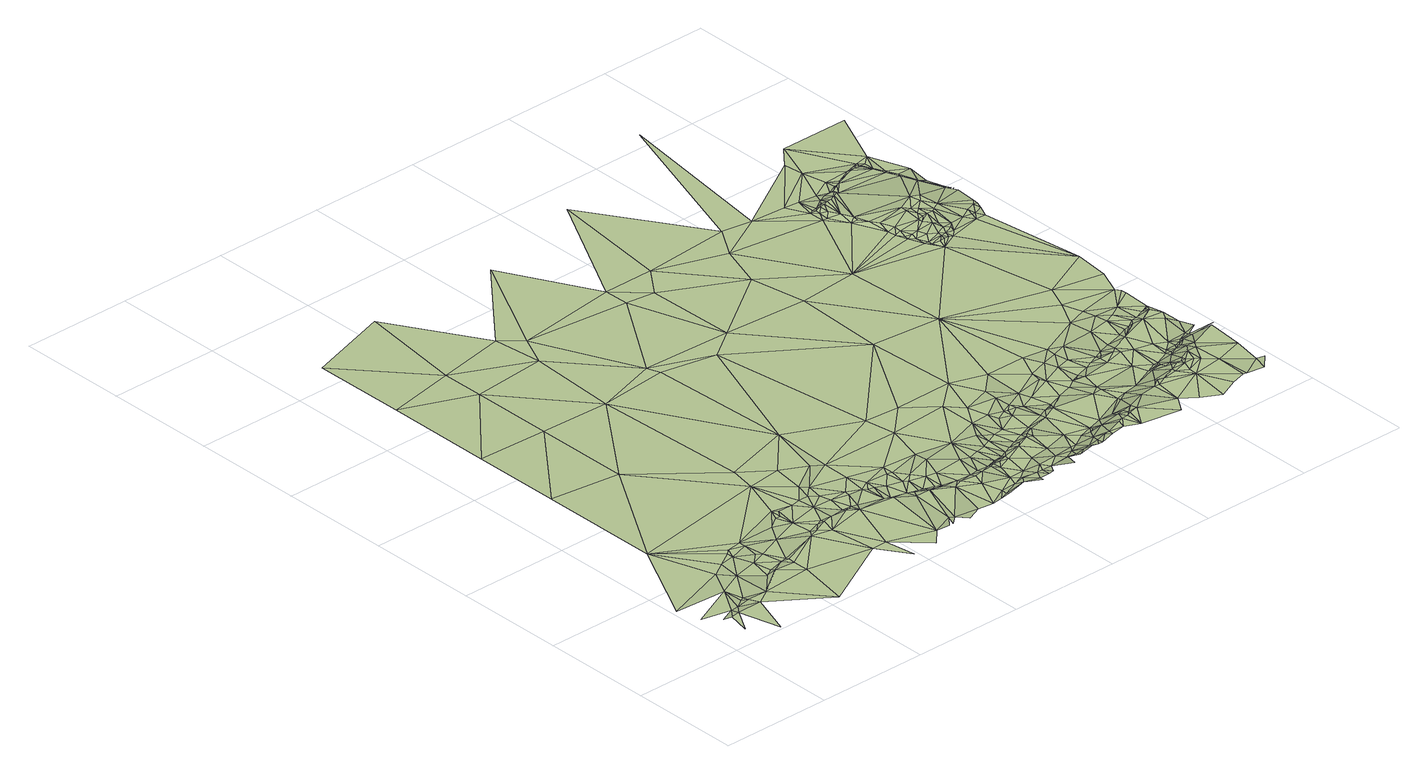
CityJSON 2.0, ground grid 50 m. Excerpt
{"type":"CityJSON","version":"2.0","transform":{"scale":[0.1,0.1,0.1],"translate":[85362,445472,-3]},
"CityObjects":{
"terrain1":{"type":"TINRelief","geometry":[{"type":"CompositeSurface","lod":"1","boundaries":[[[0,1,2]],[[3,2,4]],[[1,4,2]],[[5,6,4]],[[1,7,4]],[[8,9,1]],[[9,7,1]],[[5,4,7]],[[5,10,11]],[[12,13,7]],[[11,10,14]],[[13,5,7]],[[9,12,7]],[[15,13,12]],[[15,5,13]],[[9,16,12]],[[16,15,12]],[[15,17,5]],[[16,17,15]],[[17,10,5]],[[9,18,16]],[[19,14,10]],[[17,19,10]],[[16,20,17]],[[21,14,19]],[[17,22,19]],[[16,23,20]],[[24,14,21]],[[16,18,25]],[[20,26,17]],[[17,26,22]],[[21,19,22]],[[16,25,23]],[[27,14,24]],[[28,20,23]],[[28,26,20]],[[24,21,22]],[[29,22,26]],[[28,23,30]],[[24,22,31]],[[28,30,26]],[[14,32,33]],[[29,31,22]],[[23,25,34]],[[29,26,35]],[[23,34,30]],[[30,35,26]],[[27,24,31]],[[29,35,31]],[[36,30,34]],[[37,35,30]],[[37,30,36]],[[18,38,25]],[[27,31,39]],[[31,35,39]],[[37,39,35]],[[27,40,14]],[[34,25,41]],[[36,34,41]],[[37,36,41]],[[33,42,43]],[[27,39,44]],[[37,41,39]],[[14,40,32]],[[25,38,41]],[[32,42,33]],[[27,44,45]],[[46,44,39]],[[47,39,41]],[[47,46,39]],[[48,49,43]],[[27,45,40]],[[46,50,44]],[[45,44,50]],[[47,41,51]],[[52,41,38]],[[52,51,41]],[[46,53,50]],[[45,50,53]],[[48,43,42]],[[47,51,54]],[[46,55,53]],[[47,54,46]],[[45,53,55]],[[52,38,56]],[[38,57,56]],[[52,58,51]],[[54,51,58]],[[46,54,59]],[[46,60,55]],[[45,55,60]],[[61,62,49]],[[54,58,59]],[[52,63,58]],[[46,59,64]],[[40,45,60]],[[46,64,60]],[[63,59,58]],[[32,40,65]],[[52,56,66]],[[52,67,63]],[[61,49,48]],[[63,64,59]],[[40,60,68]],[[60,64,68]],[[32,69,42]],[[52,66,67]],[[56,70,71]],[[72,64,63]],[[73,68,64]],[[67,72,63]],[[56,71,66]],[[40,68,74]],[[32,65,69]],[[74,68,73]],[[75,73,64]],[[76,64,72]],[[77,72,67]],[[77,67,66]],[[76,75,64]],[[78,72,77]],[[40,79,65]],[[48,42,69]],[[78,77,66]],[[78,76,72]],[[80,73,75]],[[40,74,79]],[[74,73,80]],[[81,78,66]],[[61,82,62]],[[76,83,75]],[[84,76,78]],[[83,80,75]],[[84,78,81]],[[71,85,66]],[[81,66,86]],[[71,87,88]],[[84,83,76]],[[74,80,89]],[[74,89,79]],[[84,81,90]],[[91,80,83]],[[66,85,86]],[[61,48,92]],[[81,86,90]],[[93,94,88]],[[84,90,83]],[[71,88,95]],[[71,95,85]],[[65,79,96]],[[97,80,91]],[[91,83,90]],[[97,89,80]],[[48,69,92]],[[90,86,98]],[[86,85,99]],[[65,96,69]],[[86,99,100]],[[86,100,98]],[[101,90,98]],[[101,91,90]],[[94,102,88]],[[103,99,85]],[[104,94,105]],[[101,98,100]],[[106,100,99]],[[89,96,79]],[[95,103,85]],[[95,88,102]],[[103,106,99]],[[101,100,106]],[[61,107,82]],[[108,103,95]],[[101,109,91]],[[61,92,107]],[[97,91,109]],[[97,96,89]],[[101,106,110]],[[108,95,102]],[[108,111,103]],[[104,112,94]],[[113,106,103]],[[94,112,102]],[[108,102,111]],[[111,114,103]],[[113,110,106]],[[101,110,109]],[[115,111,102]],[[114,113,103]],[[115,114,111]],[[116,115,102]],[[117,110,113]],[[104,118,112]],[[116,119,115]],[[116,102,120]],[[117,109,110]],[[121,117,113]],[[114,121,113]],[[102,112,120]],[[116,120,119]],[[115,122,114]],[[92,69,123]],[[115,119,122]],[[96,124,69]],[[119,120,125]],[[114,122,121]],[[119,125,122]],[[126,112,118]],[[127,118,128]],[[120,129,125]],[[120,112,129]],[[107,92,130]],[[131,109,117]],[[97,109,132]],[[131,117,121]],[[97,133,96]],[[125,134,122]],[[112,135,129]],[[123,69,124]],[[127,126,118]],[[136,128,137]],[[125,129,134]],[[138,121,122]],[[126,135,112]],[[127,128,136]],[[130,92,123]],[[138,122,134]],[[138,131,121]],[[139,129,135]],[[140,135,126]],[[139,134,129]],[[141,136,137]],[[142,127,136]],[[140,139,135]],[[143,126,127]],[[132,109,131]],[[97,132,133]],[[142,136,141]],[[144,140,126]],[[145,138,134]],[[142,143,127]],[[139,145,134]],[[144,139,140]],[[144,126,143]],[[146,139,144]],[[147,142,141]],[[96,148,124]],[[146,145,139]],[[149,143,142]],[[149,142,147]],[[150,131,138]],[[147,141,151]],[[152,144,143]],[[153,146,144]],[[107,130,154]],[[151,141,155]],[[153,144,152]],[[150,138,145]],[[96,133,148]],[[152,143,156]],[[157,143,149]],[[158,149,147]],[[146,159,145]],[[153,159,146]],[[158,147,151]],[[150,132,131]],[[157,156,143]],[[160,153,152]],[[160,152,156]],[[123,124,148]],[[158,157,149]],[[161,153,160]],[[162,160,156]],[[158,151,163]],[[164,153,161]],[[150,145,159]],[[165,161,160]],[[164,159,153]],[[165,160,162]],[[130,123,166]],[[167,156,157]],[[164,161,165]],[[158,163,168]],[[167,162,156]],[[158,169,157]],[[168,163,170]],[[164,171,159]],[[171,150,159]],[[158,168,169]],[[165,162,172]],[[164,165,172]],[[167,172,162]],[[168,170,173]],[[132,174,133]],[[164,175,171]],[[164,172,175]],[[167,157,176]],[[169,168,173]],[[157,169,176]],[[171,177,150]],[[175,177,171]],[[172,178,175]],[[150,179,132]],[[180,150,177]],[[167,181,172]],[[175,178,177]],[[182,169,173]],[[167,176,181]],[[182,176,169]],[[183,173,184]],[[123,148,185]],[[181,178,172]],[[178,186,177]],[[130,187,154]],[[188,150,180]],[[180,177,186]],[[189,182,173]],[[179,174,132]],[[189,173,183]],[[178,190,186]],[[181,190,178]],[[130,166,187]],[[191,180,186]],[[192,176,182]],[[192,181,176]],[[123,185,166]],[[190,193,186]],[[181,194,190]],[[188,179,150]],[[189,183,195]],[[183,196,195]],[[188,180,191]],[[191,186,197]],[[190,194,193]],[[189,198,182]],[[193,197,186]],[[189,195,198]],[[195,196,199]],[[188,191,197]],[[200,194,181]],[[200,181,192]],[[192,182,201]],[[200,193,194]],[[195,199,198]],[[198,201,182]],[[199,196,202]],[[203,197,193]],[[204,188,197]],[[205,148,133]],[[200,203,193]],[[198,199,206]],[[205,133,174]],[[200,192,207]],[[199,202,206]],[[203,204,197]],[[198,206,208]],[[198,208,201]],[[206,202,209]],[[200,210,203]],[[200,207,210]],[[204,211,188]],[[188,212,179]],[[213,192,201]],[[213,207,192]],[[206,209,214]],[[211,212,188]],[[203,215,204]],[[203,210,216]],[[207,216,210]],[[214,209,217]],[[218,174,179]],[[213,201,208]],[[219,208,206]],[[204,220,211]],[[219,206,214]],[[203,216,215]],[[213,216,207]],[[214,217,221]],[[204,222,220]],[[204,215,222]],[[213,208,223]],[[219,223,208]],[[205,185,148]],[[219,214,221]],[[211,220,224]],[[218,179,212]],[[225,221,217]],[[226,166,185]],[[187,166,226]],[[211,227,212]],[[220,222,224]],[[219,221,228]],[[215,216,229]],[[213,229,216]],[[225,228,221]],[[219,230,223]],[[211,224,227]],[[213,223,231]],[[222,215,232]],[[205,174,218]],[[224,222,233]],[[219,228,234]],[[232,215,229]],[[213,231,229]],[[235,228,225]],[[224,233,236]],[[219,234,230]],[[231,223,230]],[[237,218,212]],[[237,212,227]],[[233,222,238]],[[227,224,236]],[[222,232,238]],[[236,233,238]],[[231,230,239]],[[230,234,239]],[[235,240,228]],[[240,234,228]],[[231,239,234]],[[241,236,238]],[[242,187,226]],[[241,238,232]],[[232,229,243]],[[231,244,229]],[[241,232,243]],[[231,234,245]],[[227,236,246]],[[235,247,240]],[[243,229,244]],[[240,247,234]],[[241,246,236]],[[237,227,246]],[[235,248,247]],[[231,245,244]],[[249,226,185]],[[250,218,237]],[[247,251,234]],[[241,243,252]],[[243,244,253]],[[245,234,251]],[[247,248,254]],[[243,253,252]],[[255,246,241]],[[252,253,244]],[[205,256,185]],[[255,241,252]],[[247,254,251]],[[250,237,246]],[[248,257,254]],[[245,251,258]],[[251,254,259]],[[254,257,259]],[[252,244,260]],[[248,261,257]],[[251,262,258]],[[251,259,262]],[[255,252,260]],[[245,263,244]],[[257,261,259]],[[242,264,187]],[[262,265,258]],[[262,259,265]],[[242,226,249]],[[249,185,256]],[[255,266,246]],[[261,265,259]],[[245,258,267]],[[248,268,261]],[[244,263,260]],[[250,246,269]],[[205,218,270]],[[255,260,271]],[[272,258,265]],[[250,270,218]],[[245,267,263]],[[246,266,269]],[[255,271,266]],[[261,273,265]],[[267,258,272]],[[260,263,274]],[[271,260,274]],[[272,265,273]],[[261,268,275]],[[250,269,276]],[[269,266,271]],[[261,275,273]],[[205,270,256]],[[267,277,263]],[[274,263,278]],[[271,274,279]],[[267,272,280]],[[263,277,278]],[[272,273,280]],[[242,249,281]],[[274,278,279]],[[267,280,277]],[[269,271,282]],[[250,276,270]],[[283,271,279]],[[273,275,284]],[[280,273,284]],[[276,269,282]],[[279,278,285]],[[286,278,277]],[[282,271,283]],[[279,285,287]],[[286,277,280]],[[279,287,288]],[[283,279,288]],[[289,284,275]],[[287,285,288]],[[286,280,284]],[[290,264,242]],[[249,256,291]],[[290,242,281]],[[289,292,284]],[[276,282,293]],[[294,288,285]],[[286,284,295]],[[283,288,294]],[[282,283,296]],[[295,284,292]],[[297,285,278]],[[298,275,299]],[[297,278,286]],[[289,300,292]],[[298,289,275]],[[276,293,270]],[[270,291,256]],[[295,292,300]],[[293,282,296]],[[283,294,301]],[[296,283,301]],[[281,249,291]],[[294,285,302]],[[303,286,295]],[[298,300,289]],[[298,299,304]],[[305,295,300]],[[294,306,301]],[[297,302,285]],[[296,301,307]],[[293,296,307]],[[294,302,306]],[[303,308,286]],[[297,286,308]],[[305,303,295]],[[306,309,301]],[[310,305,300]],[[298,310,300]],[[306,302,311]],[[307,301,309]],[[306,311,309]],[[298,304,312]],[[305,313,303]],[[314,270,293]],[[298,315,310]],[[316,309,311]],[[317,311,302]],[[318,305,310]],[[319,308,303]],[[313,320,303]],[[321,307,309]],[[297,308,322]],[[323,313,305]],[[324,302,297]],[[318,310,315]],[[320,319,303]],[[317,316,311]],[[321,309,316]],[[319,325,308]],[[318,323,305]],[[314,293,307]],[[325,322,308]],[[326,320,313]],[[317,302,324]],[[326,313,323]],[[326,319,320]],[[290,281,327]],[[321,316,317]],[[298,328,315]],[[298,312,329]],[[326,323,330]],[[318,330,323]],[[319,331,325]],[[326,331,319]],[[332,297,322]],[[325,331,322]],[[318,315,333]],[[324,297,332]],[[321,317,334]],[[326,330,335]],[[336,330,318]],[[337,307,321]],[[334,317,324]],[[336,335,330]],[[315,328,333]],[[336,318,333]],[[332,322,331]],[[321,334,338]],[[298,329,339]],[[281,291,340]],[[326,341,331]],[[298,339,328]],[[334,324,332]],[[326,335,341]],[[337,314,307]],[[342,335,336]],[[337,321,338]],[[342,336,333]],[[343,270,314]],[[332,331,344]],[[270,345,291]],[[342,333,328]],[[341,344,331]],[[342,341,335]],[[339,329,346]],[[334,347,338]],[[334,332,347]],[[327,281,340]],[[348,342,328]],[[348,328,339]],[[349,344,341]],[[332,344,350]],[[337,338,351]],[[342,352,341]],[[332,350,347]],[[349,353,344]],[[347,351,338]],[[349,341,354]],[[355,339,346]],[[356,270,343]],[[350,344,353]],[[348,352,342]],[[341,352,354]],[[349,354,353]],[[355,346,357]],[[337,358,314]],[[359,353,354]],[[354,352,360]],[[348,361,352]],[[350,353,362]],[[354,360,363]],[[360,352,361]],[[337,351,364]],[[365,348,339]],[[347,366,351]],[[359,354,363]],[[359,362,353]],[[356,345,270]],[[365,339,355]],[[343,314,367]],[[359,363,368]],[[314,358,367]],[[369,360,361]],[[337,364,358]],[[363,360,369]],[[365,361,348]],[[359,368,362]],[[347,370,366]],[[350,371,347]],[[372,340,291]],[[366,364,351]],[[290,327,373]],[[355,357,374]],[[368,363,369]],[[375,370,347]],[[376,362,368]],[[350,362,371]],[[372,291,377]],[[376,368,369]],[[378,379,291]],[[370,364,366]],[[378,291,380]],[[377,291,379]],[[381,369,361]],[[371,375,347]],[[380,291,345]],[[382,362,376]],[[327,340,383]],[[327,383,384]],[[364,385,358]],[[381,376,369]],[[386,364,370]],[[365,387,361]],[[375,386,370]],[[381,361,387]],[[381,388,376]],[[386,385,364]],[[367,358,389]],[[388,382,376]],[[390,362,382]],[[371,386,375]],[[390,371,362]],[[358,385,389]],[[391,385,386]],[[392,343,367]],[[371,391,386]],[[340,393,383]],[[394,393,340]],[[381,395,388]],[[372,394,340]],[[396,382,388]],[[391,389,385]],[[383,393,397]],[[384,383,398]],[[399,383,397]],[[400,393,394]],[[392,356,343]],[[372,401,394]],[[402,391,371]],[[399,398,383]],[[397,393,403]],[[401,400,394]],[[404,327,384]],[[390,382,405]],[[400,403,393]],[[399,397,406]],[[405,382,396]],[[392,367,389]],[[407,389,391]],[[406,397,403]],[[372,408,401]],[[372,409,408]],[[372,410,409]],[[372,377,410]],[[378,411,379]],[[399,406,398]],[[412,371,390]],[[401,413,400]],[[400,413,403]],[[414,378,380]],[[402,407,391]],[[410,408,409]],[[411,415,379]],[[416,411,378]],[[417,377,379]],[[402,371,412]],[[406,403,418]],[[414,416,378]],[[419,410,377]],[[380,420,421]],[[415,417,379]],[[414,380,421]],[[380,345,420]],[[416,415,411]],[[417,419,377]],[[418,403,413]],[[412,390,405]],[[345,422,420]],[[401,423,413]],[[406,424,398]],[[414,425,416]],[[426,414,421]],[[425,415,416]],[[427,389,407]],[[402,428,407]],[[406,418,424]],[[429,421,420]],[[418,413,423]],[[430,401,408]],[[426,425,414]],[[345,431,422]],[[429,420,422]],[[401,432,423]],[[428,427,407]],[[426,421,433]],[[402,427,428]],[[424,418,423]],[[402,412,427]],[[434,417,415]],[[429,422,431]],[[435,408,410]],[[345,436,431]],[[433,421,429]],[[398,424,437]],[[435,410,419]],[[438,384,398]],[[425,434,415]],[[430,432,401]],[[439,419,417]],[[427,440,389]],[[424,423,432]],[[429,431,436]],[[392,389,441]],[[345,442,436]],[[426,443,425]],[[441,389,440]],[[444,345,356]],[[433,429,445]],[[392,446,356]],[[429,436,445]],[[447,430,408]],[[426,433,443]],[[430,424,432]],[[448,434,425]],[[434,439,417]],[[448,425,443]],[[424,449,437]],[[445,436,442]],[[430,449,424]],[[439,435,419]],[[450,433,445]],[[443,433,450]],[[438,398,437]],[[445,442,451]],[[448,452,434]],[[453,437,449]],[[454,449,430]],[[450,445,455]],[[445,451,455]],[[454,430,447]],[[456,448,443]],[[447,408,457]],[[434,458,439]],[[452,458,434]],[[444,442,345]],[[443,450,459]],[[457,408,435]],[[456,452,448]],[[444,356,446]],[[453,449,454]],[[404,384,438]],[[456,443,459]],[[456,458,452]],[[458,460,439]],[[460,435,439]],[[454,447,461]],[[459,450,462]],[[453,454,463]],[[450,455,462]],[[453,464,437]],[[455,451,462]],[[463,454,461]],[[465,460,458]],[[465,458,456]],[[466,456,459]],[[466,459,462]],[[453,463,467]],[[465,456,466]],[[463,461,468]],[[451,442,469]],[[438,437,464]],[[447,457,461]],[[460,457,435]],[[453,467,464]],[[467,463,468]],[[470,462,451]],[[471,460,465]],[[465,466,472]],[[472,466,462]],[[468,461,473]],[[471,465,472]],[[467,468,473]],[[470,472,462]],[[467,473,464]],[[471,457,460]],[[444,469,442]],[[470,451,469]],[[474,464,473]],[[471,472,475]],[[470,475,472]],[[471,476,457]],[[471,475,476]],[[438,464,477]],[[473,461,478]],[[474,477,464]],[[461,457,479]],[[474,473,480]],[[481,475,470]],[[482,404,438]],[[483,470,469]],[[483,481,470]],[[444,484,469]],[[485,483,469]],[[474,480,477]],[[457,476,486]],[[487,475,481]],[[485,481,483]],[[473,488,480]],[[489,476,475]],[[485,469,484]],[[461,479,478]],[[438,477,490]],[[485,487,481]],[[482,438,490]],[[473,478,488]],[[487,491,475]],[[477,480,492]],[[479,457,486]],[[485,484,493]],[[491,494,475]],[[485,493,487]],[[477,492,495]],[[480,488,492]],[[489,486,476]],[[494,489,475]],[[495,492,496]],[[496,492,488]],[[497,487,493]],[[477,495,490]],[[497,491,487]],[[496,488,498]],[[495,496,499]],[[499,496,498]],[[498,488,500]],[[490,495,499]],[[488,478,501]],[[499,498,500]],[[478,479,502]],[[503,479,486]],[[500,488,501]],[[489,504,486]],[[490,499,505]],[[499,500,505]],[[504,503,486]],[[501,478,502]],[[482,490,506]],[[503,502,479]],[[489,507,504]],[[508,507,489]],[[509,503,504]],[[508,489,510]],[[507,509,504]],[[490,505,506]],[[500,501,506]],[[500,506,505]],[[501,502,511]],[[511,502,503]],[[511,503,509]],[[506,501,511]],[[512,482,506]]]}]}
},
"vertices":[
[119,80,13],[186,190,12],[142,180,13],[117,200,3],[184,230,3],[256,350,5],[54,260,3],[216,230,5],[231,0,14],[298,190,12],[302,450,18],[8,350,18],[280,240,10],[262,260,2],[211,740,18],[280,270,2],[367,230,13],[368,400,7],[547,10,15],[369,490,18],[461,330,3],[436,530,20],[437,500,20],[505,330,10],[460,550,19],[595,250,11],[484,430,4],[526,560,19],[499,350,2],[527,470,8],[571,370,2],[527,530,18],[525,1250,18],[210,1290,18],[593,320,12],[556,460,3],[595,350,13],[595,370,6],[885,190,14],[665,500,4],[841,840,18],[774,420,11],[526,1680,18],[210,1690,18],[705,570,12],[774,650,18],[796,550,3],[804,460,3],[527,2050,18],[213,2180,18],[751,600,19],[820,440,10],[864,400,11],[775,600,18],[859,480,3],[795,630,20],[952,190,15],[973,50,16],[886,470,9],[886,490,4],[864,630,18],[525,2240,18],[210,2600,19],[932,480,9],[932,580,5],[863,960,19],[1043,440,13],[999,470,12],[908,640,19],[841,1670,18],[1087,50,18],[1153,120,16],[999,490,5],[955,640,17],[973,710,20],[998,620,10],[1020,580,2],[1020,470,12],[1043,490,4],[998,860,17],[999,680,22],[1067,480,4],[593,2720,19],[1095,580,7],[1095,560,3],[1202,420,10],[1181,450,2],[1200,100,30],[1245,150,24],[1112,800,18],[1157,550,6],[1155,640,21],[864,2080,18],[1222,100,29],[1267,140,21],[1268,360,16],[1178,1050,19],[1156,760,23],[1178,540,3],[1202,440,2],[1202,530,6],[1200,570,12],[1337,360,15],[1271,420,3],[1379,130,16],[1311,100,17],[1245,510,4],[842,2300,18],[1292,400,8],[1313,600,20],[1293,560,16],[1313,400,5],[1427,310,16],[1313,490,5],[1335,480,4],[1337,400,2],[1360,370,9],[1314,550,18],[1447,120,19],[1381,380,4],[1405,350,11],[1358,500,14],[1406,460,4],[1133,1760,18],[1155,1700,18],[1405,370,4],[1517,260,17],[1540,170,17],[1490,120,23],[1470,350,8],[930,2220,18],[1471,590,18],[1516,760,19],[1494,900,19],[1452,450,6],[1470,330,15],[1535,140,19],[1534,120,30],[1472,530,21],[1538,350,6],[1538,320,15],[1626,140,32],[1605,170,18],[1628,220,17],[1583,330,13],[1583,460,7],[1583,360,3],[1647,170,28],[1400,1650,19],[1652,190,18],[1629,560,19],[1693,120,31],[1628,330,16],[1628,350,7],[1179,2700,20],[1691,100,35],[1651,300,15],[1696,220,17],[1713,160,31],[1629,450,3],[1650,340,14],[1651,350,9],[1674,330,19],[1740,120,33],[1680,370,3],[1674,350,12],[1402,2170,18],[1720,330,15],[1741,160,30],[1764,200,29],[1762,120,35],[1674,460,7],[1720,350,15],[1788,160,29],[1651,890,19],[1720,370,6],[1786,270,17],[1721,470,5],[1756,390,3],[1785,780,19],[1741,540,15],[1810,370,16],[1853,210,26],[1876,160,34],[1827,70,69],[1535,1740,22],[1763,490,4],[1398,2280,19],[1785,610,19],[1876,170,29],[1786,400,6],[1763,530,11],[1876,280,18],[1831,420,3],[1830,390,15],[1898,140,47],[1894,110,63],[1808,510,5],[1922,190,28],[1938,140,53],[1875,400,16],[1944,220,23],[1964,120,67],[1884,440,3],[1859,520,3],[1897,1300,19],[1967,140,57],[1899,390,15],[1968,220,23],[1985,110,70],[1898,420,13],[1874,620,18],[1851,710,18],[1988,310,20],[2011,140,64],[1941,460,5],[1938,440,11],[2010,110,70],[1915,890,21],[2034,190,46],[1895,580,10],[2057,150,67],[1957,570,4],[2034,260,20],[1940,600,14],[2081,130,70],[1531,2150,19],[1980,690,19],[2080,150,70],[2032,460,14],[2075,250,25],[2096,280,20],[2032,490,8],[1962,600,10],[2122,240,41],[2145,140,70],[1986,620,16],[1979,750,22],[2005,600,6],[2097,260,26],[2160,180,69],[2033,590,3],[1628,2280,21],[2075,510,6],[2099,490,15],[2164,300,20],[2073,660,14],[2184,190,68],[2211,110,71],[1873,1970,22],[2076,840,18],[2208,240,56],[2120,530,4],[2098,510,9],[2212,190,69],[2102,620,3],[1917,1720,19],[2235,200,70],[2211,280,34],[2233,210,69],[2186,550,6],[2278,210,69],[2234,240,60],[2280,460,17],[1696,2830,22],[2275,240,66],[2208,690,9],[2324,370,20],[2391,80,71],[2208,730,15],[2211,1270,19],[2225,670,5],[2322,350,25],[2368,280,61],[2255,570,8],[2437,150,72],[2257,840,18],[2321,460,21],[2324,490,17],[2299,600,6],[2370,380,21],[1940,2170,20],[2298,760,16],[2324,710,6],[2436,280,69],[2347,580,16],[2436,390,23],[2316,600,8],[2343,620,3],[2459,280,69],[2029,2310,21],[2189,1740,20],[2476,310,68],[2368,820,20],[2408,640,4],[2480,330,58],[2369,780,16],[2527,510,19],[2615,240,71],[2504,100,71],[2504,300,69],[2393,730,4],[2479,600,16],[2549,420,31],[2593,60,67],[2571,330,69],[2437,650,7],[2433,800,15],[2547,440,21],[2482,670,6],[2570,310,70],[2480,640,15],[2683,100,69],[2594,360,67],[2568,910,18],[2617,280,70],[2500,660,9],[2547,640,17],[2638,330,70],[2594,420,39],[2592,390,48],[2525,690,5],[2595,460,21],[2615,350,69],[2568,620,17],[2595,440,28],[2614,390,54],[2165,2290,20],[2703,310,71],[2750,120,69],[2636,350,69],[2616,460,23],[2618,600,17],[2683,330,70],[2572,660,15],[2658,370,68],[2659,350,69],[2595,820,7],[2582,710,3],[2753,260,72],[2371,2110,20],[2684,460,31],[2707,390,68],[2634,1030,17],[2684,490,22],[2590,1650,18],[2770,120,65],[2656,690,17],[2748,390,69],[2704,480,26],[2699,580,18],[2663,730,6],[2749,440,53],[2706,510,20],[2728,480,30],[2863,170,69],[2681,1140,17],[2859,120,56],[2682,890,12],[2752,510,23],[2748,470,42],[2772,420,67],[2751,550,19],[2753,490,33],[2695,840,5],[2886,300,72],[2707,750,4],[2662,940,18],[2772,510,27],[2796,510,32],[2729,750,7],[2795,740,18],[2438,2020,21],[2275,3050,23],[2909,170,61],[2750,750,11],[2796,530,23],[2505,1880,18],[2524,1790,19],[2506,1840,19],[2549,1720,19],[2840,510,35],[2841,550,22],[2370,2180,21],[2325,2280,19],[2741,860,4],[2772,780,5],[2906,470,68],[2840,530,28],[2796,890,6],[2863,690,18],[2794,780,8],[2863,980,17],[2393,2150,24],[2395,2110,20],[2932,490,60],[2905,570,23],[2392,2170,28],[2392,2270,20],[2391,2190,21],[2416,2130,34],[2438,2080,36],[2862,780,16],[2413,2170,37],[2539,2510,20],[2887,640,18],[2411,2190,23],[2842,800,6],[2461,2030,36],[2462,2010,31],[2483,1970,34],[2526,1810,19],[2887,730,18],[2436,2170,39],[2549,1770,18],[2530,1840,30],[2548,1790,29],[2528,1870,35],[2435,2190,32],[2505,1930,35],[2569,1700,18],[2568,1720,18],[2592,1680,30],[2459,2180,39],[2460,2220,24],[2572,1790,34],[2585,1750,34],[2885,820,4],[2863,800,10],[2616,1700,37],[2505,2190,41],[2614,1680,34],[2481,2180,39],[2619,1720,37],[2617,1830,51],[2618,1930,58],[2636,1680,32],[2476,2260,20],[2548,2420,20],[2617,1900,58],[2887,940,8],[2879,960,13],[2660,1680,26],[2641,1780,48],[2925,1250,18],[2640,1700,38],[2908,1090,18],[2527,2200,40],[2617,1810,49],[2502,2240,21],[2664,1740,38],[2680,1700,33],[2638,1830,57],[2527,2240,21],[2527,2220,39],[2684,1720,38],[2661,1830,58],[2699,1970,58],[2637,1860,58],[2663,1770,42],[2640,1900,58],[2552,2220,21],[2704,1740,40],[2544,2240,21],[2570,2310,20],[2661,1880,58],[2689,1830,58],[2571,2260,24],[2572,2250,31],[2816,1720,20],[2773,1750,34],[2707,1920,58],[2705,1840,59],[2593,2260,29],[2614,2280,22],[2742,1860,58],[2732,1950,59],[2681,2310,24],[2772,2190,37],[2793,2130,39],[2684,2290,37],[2819,1770,40],[2616,2600,21],[2820,1750,28],[2863,1720,20],[2840,1750,23],[2818,2060,39],[2864,1790,37],[2751,2240,38],[2864,1950,40],[2747,2330,21],[2882,1810,39],[2705,2290,39],[2886,1770,22],[2886,1900,41],[2727,2310,32],[2728,2280,40],[2885,1790,33],[2749,2260,35],[2750,2310,22],[2773,2260,22],[2797,2220,20],[2820,2170,19],[2841,2080,25],[2842,2060,29],[2774,2310,20],[2819,2350,18],[2884,1990,21],[2886,1970,25],[2865,2060,20],[2908,1950,19],[2883,2170,18],[2931,2600,21]
]}
